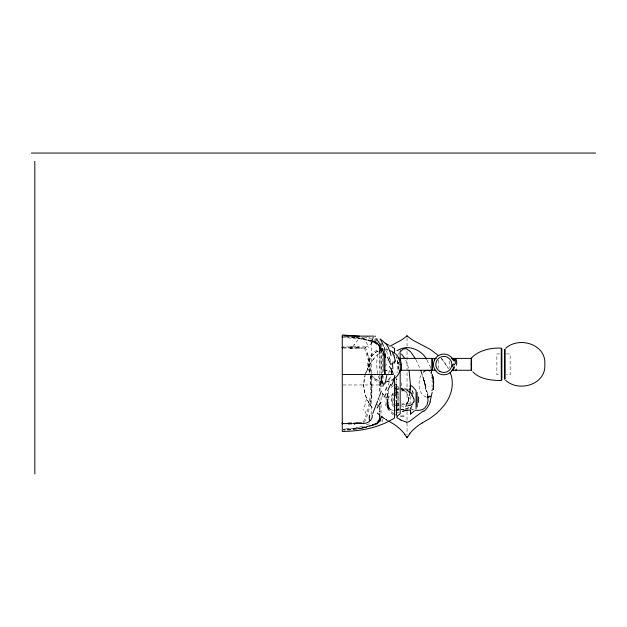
<?xml version="1.0" encoding="UTF-8"?>
<svg xmlns="http://www.w3.org/2000/svg" width="627" height="627" viewBox="0 0 627 627"><rect width="100%" height="100%" fill="white"/><g stroke="black" fill="none" stroke-linecap="round" stroke-linejoin="round"><path stroke-width="0.47" stroke-dasharray="3.13 2.35" d="M371.443 414.651L371.443 373.723M371.443 372.751L371.443 343.518L372.383 339.677L373.77 337.224M379.852 391.311L379.852 383.638M379.923 401.398L379.844 399.462M379.931 391.154L379.931 375.479M381.098 404.697L381.004 416.924M381.098 399.838L381.106 395.566M381.106 387.133L381.106 385.707M396.123 393.247L396.123 395.002M396.452 414.886L396.46 405.481M396.46 394.83L396.452 384.241L396.366 414.627L396.632 413.608M398.027 403.31L398.027 405.645L397.988 391.507L397.016 391.609L395.77 392.815M398.027 398.654L398.027 396.319M456.174 361.364L456.174 359.443L456.174 368.543M379.837 407.511L379.837 406.131M379.829 409.478L379.923 406.382M379.915 409.212L379.915 408.279M379.915 408.914L379.437 419.996L375.056 423.711L367.837 426.117L360.266 427.7L343.126 429.15M379.899 411.876L379.907 411.006L379.899 411.923M396.115 395.496L396.107 397.204M379.891 413.554L379.899 412.731M379.891 413.773L379.891 413.318M396.209 388.764L396.46 384.351M379.884 414.651L379.884 414.212M379.852 416.5L379.884 414.361M379.876 415.074L379.86 415.905M379.852 416.618L379.445 420.56M381.004 416.892L380.965 417.974M397.636 360.713L397.04 372.955M397.612 361.215L397.659 360.337M379.813 418.013L379.656 419.894M364.624 348.079C363.127 347.781 355.164 348.824 357.272 347.421M357.108 347.946C356.097 347.139 358.041 347.256 360.705 347.507M380.981 417.645L380.244 420.772M380.855 382.635L382.149 375.307L380.957 381.388M380.824 382L380.989 386.953M387.494 393.278L387.133 399.571L387.933 405.92L387.11 401.938L387.376 393.717M380.95 418.185L380.855 419.228M409.094 404.015L409.172 402.84M382.172 384.375L383.348 375.15M356.928 347.382L357.069 346.943L365.322 346.896M387.408 393.889C387.086 399.297 385.55 410.019 393.638 410.34L392.424 410.238M352.037 347.726L351.888 346.849L350.375 346.966L350.564 348.11L350.517 346.95L343.196 346.833M357.202 347.35C357.421 349.607 351.457 347.961 350.399 347.977C350.258 344.952 359.224 347.405 356.763 347.656M350.43 347.875L350.493 347.397M396.35 380.424L396.601 378.23M393.435 395.465L393.364 396.092M396.405 379.907L396.468 379.264L396.429 379.656M395.849 384.594L396.413 379.75M393.442 398.474L393.435 400.559M370.126 400.872L369.993 401.782M381.177 379.492L381.373 378.246M386.036 396.468L386.036 402.863L388.795 409.266M351.912 348.197C349.505 349.012 350.665 346.316 351.645 346.919M396.146 389.179L395.802 390.245M388.521 385.213L390.582 375.103M364.992 347.483C367.485 346.48 370.722 345.203 371.623 342.561M371.443 343.518L372.618 340.822M356.92 347.099L356.779 347.53L352.256 347.554M357.171 347.969L357.178 346.982M381.529 377.626L381.819 376.435M393.176 395.292L393.458 394.312M395.958 388.599L396.546 386.726L395.668 389.391L396.319 387.69M365.243 374.719C368.237 364.945 374.546 356.191 382.901 350.289M365.729 373.206L367.594 368.605M385.864 365.439L386.397 363.989M372.32 339.85L372.579 339.136M394.195 363.002L396.507 357.437M350.438 346.99L350.407 347.977M363.346 421.814C370.353 407.597 371.137 391.287 370.291 375.73M364.42 422.292C371.505 407.887 372.297 391.373 371.45 375.62M420.952 375.314C417.527 382.352 418.185 394.093 426.47 397.283M387.956 360.462L390.402 356.551M411.461 406.735L411.868 405.998L411.43 406.218M393.309 392.933C391.883 395.574 388.669 398.357 385.511 397.056L386.647 397.4L385.527 397.056M398.09 354.506L399.195 352.891M357.029 348.103L356.951 347.891M354.474 344.521L353.659 345.501L358.017 339.881M376.615 423.186L379.006 421.211M352.437 347.005L351.818 347.523L353.087 346.331M378.927 421.297L377.783 422.284M395.496 390.88L398.639 389.108M395.841 388.928L397.275 388.074L398.944 388.003M379.57 421.485L376.357 423.907L373.222 425.278M391.06 387.564L393.772 385.527M379.186 421.814L377.164 423.382M377.556 422.465L376.106 423.554M401.272 405.348L403.67 402.996L401.421 403.694M385.879 348.4L386.647 347.961M386.914 370.298L385.511 370.659L388.481 370.526L391.256 372.148M385.527 370.659L386.373 370.353M394.485 385.064L396.452 384.179M373.567 424.8L374.664 424.354M401.484 390.997L404.689 390.119A6.599 6.599 0 0 1 408.914 391.373L409.063 391.891M405.277 404.18L402.017 404.964A28.74 28.176 0 0 1 401.288 405.05M374.875 339.089L378.63 338.862M357.829 347.311L357.084 347.53L358.691 347.005M343.188 348.009L351.755 348.142M373.355 425.231L371.74 425.772M372.994 425.357L363.425 427.888M372.391 425.224L364.765 427.316M371.693 425.451L371.051 425.662M370.769 425.749L370.361 425.874M367.43 426.689L368.096 426.517M366.56 426.909L363.08 427.661M366.544 427.222L365.674 427.418M365.243 427.512L362.547 428.061M363.017 427.967L356.144 429.048M362.1 428.139L361.223 428.296M382.368 348.651C370.87 349.717 363.542 363.684 369.201 373.747M361.395 427.975L355.964 428.79M360.776 428.374L356.332 429.025M386.953 381.819L390.543 380.855A16.153 16.153 0 0 1 385.77 381.945L386.953 381.819L385.77 381.945M399.744 409.846L396.507 410.223M383.168 349.741C372.132 350.289 364.804 363.66 370.267 373.253A16.153 16.153 0 0 1 387.611 349.96L385.597 349.709L387.611 349.96M398.686 409.893L394.994 410.207L398.662 409.925M401.452 409.666L403.279 409.509L401.484 409.658M395.692 403.717L399.164 403.247M401.413 409.721L403.271 409.65M351.535 347.507L350.971 347.562M398.968 405.144L395.817 404.979M350.368 346.958L350.407 348.165M499.727 353.934L496.882 353.934L496.882 374.805L499.727 374.805M506.357 353.934L510.151 353.934L510.151 374.805L506.357 374.805M343.032 384.97L379.931 384.97M342.264 337.412L360.266 338.878L367.751 340.461L375.032 342.93L379.406 346.778L379.829 357.774M348.494 347.468L351.379 347.507M398.897 408.279L395.739 407.495M385.597 349.709L386.06 349.741M356.332 337.538L366.231 339.293M355.964 337.796L361.395 338.619M406.892 388.983L405.018 388.764A4.17 2.21 11.8 0 1 403.694 388.419L402.299 387.941M406.915 388.991L408.349 389.234M371.568 375.354L376.474 379.79L382.423 381.835M398.937 387.172L398.607 387.118A3.621 1.677 -6.9 0 1 397.502 386.687L397.197 386.475M363.903 336.942L380.025 341.276M382.07 382.972C377.18 382.258 372.681 379.343 370.024 375.173M363.08 338.933L368.088 340.085M401.319 388.92L402.291 389.171A14.782 12.948 41.3 0 1 403.012 389.383L404.415 389.97M364.757 339.285L366.764 339.748M402.338 389.602L401.915 389.492L402.526 389.72M367.406 339.905L372.172 341.331M371.2 340.649L365.055 339.027A89.998 85.084 6.7 0 0 361.638 338.408L356.144 337.514A112.852 112.523 0 0 0 351.998 337.036M369.734 340.555L371.686 341.174M370.424 340.414L371.56 340.767M371.419 340.72L372.885 341.213L372.289 341.002M371.983 341.268L373.371 341.77M398.913 409.447L398.819 409.415A7.438 3.057 -55.6 0 1 398.615 409.274M394.485 414.267L396.452 415.152M374.484 342.217L374.656 342.295A4.702 1.74 16.9 0 1 375.769 342.945M402.252 389.579L403.373 390.127L401.311 388.865M403.083 389.986L401.899 389.218L404.062 390.59M386.295 419.761L387.439 420.419L381.537 416.673L376.302 412.151L381.537 416.673L387.149 420.262M386.883 420.043L382.964 417.668L384.602 418.742M393.772 413.804L388.795 409.251L388.795 391.083M375.62 342.812L378.065 344.709M376.984 343.165L378.504 344.364M376.192 343.204L376.819 343.682M377.564 343.604L379.523 345.25M393.137 414.902L387.604 408.828L383.998 401.217M378.567 344.411L379.304 345.054M404.25 390.895L401.398 388.575L403.114 390.119L401.421 387.674L402.652 391.232M378.057 344.701L378.661 345.242M388.521 407.519L391.201 409.901C387.251 408.279 387.235 403.13 387.11 399.571L387.549 404.76L389.618 409.141L387.768 405.544L387.165 402.401L389.022 408.334L388.348 407.221L389.148 408.498L387.58 404.862L387.18 402.236L387.627 405.026L389.43 408.875L387.478 404.352M396.084 405.614L395.809 405.285L396.17 405.724M395.864 405.356L396.476 406.445L396.076 400.002L396.327 408.255M411.923 390.3L412.229 390.723M380.205 345.986L381.004 350.289M383.599 395.198L382.392 392.933L383.552 395.198L382.611 393.442M387.188 402.134L387.58 404.862L389.265 408.655M388.481 407.448L389.202 408.569L388.434 407.37M387.4 406.923L388.097 408.193M411.939 393.458L411.461 392.596M395.802 409.086L396.146 410.152M427.026 359.922L429.37 365.557M416.007 359.757L420.153 369.021M396.632 385.723L396.374 384.766M393.458 405.128L392.776 402.942M405.74 360.204L408.6 368.143M379.421 346.237L379.829 349.435M365.384 346.943L369.468 360.204L371.38 374.766M364.569 348.032L368.339 360.509L370.228 374.883M422.386 375.252L425.545 385.801L422.778 376.443L426.619 392.612M425.796 386.295L423.186 377.76L427.332 392.878M423.954 380.417L426.501 391.765L426.446 391.373M396.311 408.075C396.342 410.364 400.277 408.522 398.333 408.859A4.507 1.999 -39.2 0 0 397.432 408.577M351.7 347.766L351.771 348.173M401.061 382.556L402.377 390.072M382.854 396.734L382.392 393.678M379.656 347.021L379.782 348.369M380.855 347.703L380.926 348.353M369.993 366.771L370.095 367.524M396.209 410.567L396.28 411.234M431.768 376.803L431.948 378.34M380.934 386.937L380.769 383.842L380.879 385.072M432.105 379.876L432.387 384.516M398.819 368.989L398.443 362.14M380.973 349.286L381.012 350.493M381.012 350.422L381.02 350.908M379.837 349.803L379.852 350.564M392.58 400.637L392.643 401.923A12.469 12.062 -72 0 0 392.808 402.934M381.012 350.611L381.098 372.681M379.852 350.728L379.891 354.31M379.899 355.274L379.844 368.66M379.915 359.443L379.931 372.822M381.106 375.361L381.106 386.052M379.852 373.504L379.852 378.52M449.606 361.136L449.606 367.524M438.249 360.227L438.249 368.433M412.339 390.887L412.339 394.571M410.52 396.201L410.52 404M410.52 407.464L410.52 409.196M410.52 407.511L410.52 409.329M408.929 390.127L408.929 392.337M408.929 403.584L408.929 404.431M407.041 337.796L407.041 346.096M407.041 351.426L407.041 370.087M407.041 372.751L407.041 400.128M407.041 408.49L407.041 410.771M407.041 411.531L407.041 422.167M407.041 422.927L407.041 434.919M396.452 384.445L396.46 415.043M394.469 355.094L394.469 364.616M387.901 394.242L387.901 407.863M396.264 388.709A9.06 3.151 -62.6 0 1 396.209 389.124M393.49 406.696A11.411 11.317 -54.5 0 1 393.56 392.682M396.084 410.089A9.06 3.072 63.1 0 1 396.146 410.505M396.342 411.759A14.782 1.818 77.3 0 1 395.998 410.826M401.194 388.513A16.122 11.67 37.3 0 1 402.166 388.834M397.048 386.498A6.395 2.586 1.4 0 1 396.805 386.185M396.609 385.918A9.914 3.151 16.9 0 1 396.507 385.699M396.758 413.577A9.914 3.057 -18.7 0 1 396.907 413.358M397.048 413.169A6.395 2.469 -4.5 0 1 397.361 412.879M397.393 412.911A3.927 1.685 2.3 0 1 398.78 412.347M411.077 408.765A8.739 2.484 -69.9 0 1 411.124 408.436M411.241 408.475A5.275 2.187 -63 0 1 411.492 407.479M411.194 407.597A3.315 1.756 -57.2 0 1 411.547 406.758M404.337 390.801A18.12 17.344 30.1 0 1 405.269 391.663M405.418 391.522A14.977 13.763 34.1 0 1 407.103 393.458M406.845 393.631A9.436 8.135 38.3 0 1 408.13 395.747M404.023 409.439A16.083 12.579 -14.6 0 1 401.398 409.831M404.674 389.093A16.184 12.799 31 0 1 408.82 391.334M396.632 389.547A4.71 4.224 -27 0 1 398.811 388.748M395.943 390.3A5.737 5.126 -25.6 0 1 396.726 389.68M391.961 400.684A16.02 12.838 -87.9 0 1 392.58 395.065M399.062 349.623A38.513 4.687 -82 0 1 401.123 352.39M396.405 358.229A36.946 4.742 -84.1 0 1 397.816 353.871M395.496 394.391A25.088 4.264 -87.7 0 1 395.668 384.712M398.968 389.994A27.753 0.517 -88.8 0 1 398.999 388.458M395.182 412.072A26.013 6.474 -78.3 0 1 394.54 410.497M396.382 408.208A1.434 0.643 -55.6 0 0 396.444 408.561A2.422 1.136 -44.7 0 0 397.087 408.483M369.17 365.565A48.851 48.851 0 0 1 375.244 357.108M412.3 390.911A17.517 17.517 0 0 1 414.596 395.715M403.788 406.97A13.786 13.786 0 0 1 401.492 406.484M398.843 405.363A13.786 13.786 0 0 1 398.027 404.885L398.027 393.27A14.445 14.445 0 0 1 398.835 392.604M429.832 365.4A59.087 57.778 -53.1 0 1 430.694 368.37M432.066 384.539A43.788 28.38 90 0 1 432.105 386.843M394.32 414.4A42.581 39.336 17.4 0 1 393.874 414.055M385.715 366.199A70.522 69.064 74.9 0 1 385.95 365.47M392.455 354.271A23.105 22.878 43.1 0 1 393.286 353.471M395.982 405.042A3.84 2.312 50.5 0 1 395.77 404.893M397.855 405.638A3.064 1.285 45.5 0 1 396.915 406.304M379.899 347.131A43.318 1.56 -88.2 0 1 381.098 343.855M381.381 349.607A43.318 1.56 -88.2 0 1 381.028 383.348M380.017 423.954A45.293 0.988 89.2 0 1 379.986 424.173M379.68 419.886A7.665 3.59 -8.2 0 1 379.484 421.219M376.318 423.523A9.389 3.997 -12.4 0 1 375.965 423.766M375.871 423.734A4.648 1.662 -16.4 0 1 374.695 424.369M373.245 424.408A19.382 8.99 -14.6 0 1 372.125 424.8M362.806 426.266A98.071 93.917 -6.1 0 1 355.885 427.355M356.018 428.366A111.927 111.128 -2.5 0 1 343.941 429.189M345.649 336.879A111.739 111.575 0.1 0 1 356.073 337.679M356.246 336.331A96.284 94.928 4.1 0 1 363.37 337.475M373.59 341.503A10.165 4.648 15.2 0 1 374.781 341.997M375.691 342.969A8.833 3.778 13.8 0 1 376.035 343.212M378.739 345.234A7.101 3.456 15.6 0 1 379.006 345.501M378.865 345.595A5.063 2.257 19.2 0 1 379.366 346.347M379.155 346.355A11.443 5.541 12.6 0 1 379.437 347.005M356.175 429.315A113.73 113.62 0 0 1 343.659 430.146M380.432 420.772A6.223 2.853 -15.3 0 1 379.79 421.509M382.376 418.938A43.608 2.516 86.6 0 1 381.404 423.86M381.349 346.896A44.274 6.458 -80 0 1 381.404 347.413M379.233 345.297A6.779 3.072 18.4 0 1 379.946 345.986M375.432 341.558A7.273 3.425 10.6 0 1 377.869 343.196M372.36 342.021A14.397 5.627 16 0 1 374.013 342.632M346.394 336.832A111.575 111.449 0 0 1 355.987 337.592M361.371 338.752A89.496 85.444 6.4 0 1 364.726 339.419M367.986 340.375A36.64 22.713 11.7 0 1 369.609 340.837M372.485 340.798A20.605 11.325 13.8 0 1 373.99 341.362M373.864 341.535A6.999 3.221 15.2 0 1 376.114 342.632M378.771 345.101A9.773 5.11 12.4 0 1 379.131 345.477M378.81 345.508A4.577 2.022 19.6 0 1 379.327 346.222M380.816 343.682A48.295 5.917 -81.5 0 1 381.028 344.936M377.493 404.219A48.342 3.488 85.2 0 1 377.54 405.677M379.609 420.537A4.914 2.234 -12.8 0 1 379.311 421.25M376.286 423.578A7.015 2.829 -13.7 0 1 375.824 423.891M375.636 423.852A4.561 1.583 -16.8 0 1 374.531 424.401M374.201 424.173A9.813 3.59 -16.3 0 1 373.206 424.557M373.112 424.401A20.628 9.766 -14.5 0 1 371.897 424.824M369.875 426.36A37.118 23.074 -11.5 0 1 368.206 426.83M364.796 427.465A90.797 86.847 -6.1 0 1 361.418 428.123M355.948 428.641A112.562 112.068 -1.3 0 1 343.635 429.456M381.083 346.974A42.84 1.567 -88.3 0 1 382.196 343.878M382.219 383.52A42.84 1.567 -88.3 0 0 382.494 348.683A17.321 6.489 83.9 0 0 381.929 348.706M380.558 419.228A9.899 4.859 0.3 0 1 380.848 421.328M379.249 421.43A21.091 11.294 -8 0 1 378.896 421.72M377.979 423.586A8.786 3.793 -11.7 0 1 373.653 425.623M369.436 423.821A45.316 27.933 -11.5 0 1 365.831 424.769M356.293 428.688A113.322 112.594 -2.1 0 1 343.149 429.542M351.966 336.793A112.358 112.241 0 0 1 356.363 337.255M366.991 336.542A46.994 35.621 10.1 0 1 371.576 337.804M372.916 341.041A26.256 14.711 13.3 0 1 373.465 341.237M373.637 341.002A8.66 3.966 14.9 0 1 377.572 343.04M379.531 344.983A15.173 8.637 7.1 0 1 379.946 345.383M378.732 345.642A10.024 4.546 18.2 0 1 380.252 347.624M390.151 359.138A17.321 6.176 82.3 0 1 391.036 363.19M389.861 359.404A17.329 6.466 83.1 0 0 388.097 354.247A17.329 6.333 82.8 0 0 387.737 353.557M385.574 350.415A17.329 6.301 82.6 0 1 387.674 353.793M380.456 349.725A17.305 6.536 86.1 0 1 381.937 348.745M380.424 349.576A17.29 6.529 86.1 0 0 378.285 353.354A17.227 6.223 87.6 0 0 381.083 381.592M382.486 382.87A17.329 7.602 -85.8 0 1 381.091 381.937M386.53 381.765A17.329 7.587 -86.6 0 1 385.629 382.462M389.336 378.183A17.313 7.814 -89.9 0 1 386.632 382.008M389.218 370.439A16.843 7.979 88.6 0 1 388.121 375.91M391.546 363.049A17.172 9.162 82.5 0 1 391.859 365.008M372.038 338.486A102.765 24.124 52.2 0 1 373.363 337.373M374.546 343.008A83.783 20.895 52.9 0 1 375.244 339.536M343.055 347.311A69.08 4.036 0.4 0 1 348.659 347.358M353.181 348.33A51.21 7.822 1.1 0 1 351.747 348.338M359.012 348.048A67.379 5.494 -1.9 0 1 362.97 348.016M366.129 410.732A50.732 6.803 -75.2 0 1 364.938 413.836M366.372 398.654A47.613 12.281 -84.3 0 1 363.55 410.199M370.267 402.126A42.291 15.299 88.7 0 1 369.812 404.823M372.007 384.39A39.924 13.402 89.5 0 1 370.855 401.891M369.836 368.143A46.194 14.186 90 0 1 370.353 373.269M370.573 376.419A46.194 14.186 90 0 1 370.816 384.429M369.107 363.801A47.033 16.388 -89.2 0 1 369.616 367.218M367.446 353.362A48.224 17.885 -88.5 0 1 369.742 362.892M365.956 342.076A50.34 17.462 -89.7 0 1 368.974 347.671M381.678 381.718A16.153 16.153 0 0 1 372.077 376.012M398.756 369.499A6.646 1.152 85 0 1 397.761 360.564M398.897 364.749A5.964 1.23 84 0 1 398.709 362.187M363.754 384.1C363.464 392.988 367.257 401.562 372.83 408.326C365.212 399.43 361.685 386.859 365.032 375.487L363.754 384.1M396.099 387.674L395.802 389.343L396.099 387.674M358.722 347.005L357.037 347.538L358.722 347.005M413.42 409.886L411.68 409.823L413.397 409.862M441.831 358.965L441.236 358.307L445.123 363.143L448.352 368.488L441.831 358.965M389.108 408.443L388.379 407.276L389.108 408.443"/><path stroke-width="0.94" d="M342.264 336.66L342.264 337.06M342.264 347.577L342.264 347.977L342.271 347.256M348.816 423.538L348.98 423.97L349.051 422.982M351.042 423.977L351.018 422.896M410.583 386.6L410.332 388.818A2.618 1.552 21.7 0 1 410.074 389.171M415.599 390.08C414.228 388.34 408.679 381.592 410.52 388.669M410.646 411.202L410.528 413.992L414.118 411.21M385.041 355.705L385.119 353.73L385.621 357.508M385.009 356.285L384.947 374.491L393.388 374.476L392.612 371.944L389.469 366.497M410.301 389.304L409.517 395.559M433.539 386.953L433.539 380.761M433.563 386.953L433.179 389.469L433.696 382.635M432.191 392.267L430.028 401.915M349.043 423.93L349.168 422.959M433.469 387.588L433.155 389.469M418.57 402.471L418.57 396.86M372.375 415.035C372.72 419.965 367.743 423.695 363.401 423.405A51.03 0.752 0.3 0 1 357.508 423.405M383.951 382.776L382.862 386.436M372.822 413.452L376.051 404.948M354.694 423.523L354.866 423.923L354.945 422.951M381.247 391.279L379.46 396.248M452.913 370.189L454.34 367.845A0.823 0.47 20.3 0 0 453.572 368.041L452.255 370.502M378.927 397.636L378.214 399.485M377.666 400.904L376.255 404.454M390.652 384.335L387.682 390.746M407.346 403.192L405.74 406.617M426.83 405.575L428.029 400.802L427.504 393.717M413.773 401.985L411.571 404.572M363.48 422.872L363.346 423.405M386.13 393.631L384.092 397.103M351.089 423.962L351.151 422.959M426.054 406.124C424.103 410.419 418.773 410.654 414.706 410.223M380.487 402.832L377.078 407.95M404.752 434.44L407.041 437.74L409.933 433.672M355.117 422.966L354.757 423.828A42.056 3.425 -1.1 0 0 353.879 423.774M451.84 370.259L471.112 370.267L471.112 358.393C478.048 350.509 490.573 347.57 501.271 348.15L501.271 380.518C491.302 380.385 480.141 379.437 472.797 371.827M399.744 352.084L403.279 349.098L405.136 348.698A5.047 5.047 0 0 1 407.08 349.129L410.701 351.872L415.568 358.997M505.621 348.377C518.929 336.041 546.36 344.121 544.808 364.326C546.36 384.539 518.929 392.62 505.621 380.283M427.638 397.408L430.177 396.193L427.253 397.4M430.153 396.193L428.178 397.353M423.303 372.148L425.271 370.823L427.638 370.298M397.479 415.913L400.191 413.687L400.191 370.165M423.303 410.92L409.729 421.203A6.489 6.466 -37.2 0 1 406.421 422.237M406.57 403.49L408.365 401.304L408.757 398.129M422.128 422.982L428.962 418.993A55.897 55.897 0 0 0 431.055 417.668L436.541 413.397A57.621 57.621 0 0 0 442.803 406.876C450.97 397.714 455.116 384.147 450.123 372.454M409.925 405.63L410.771 405.128A12.705 11.552 12.1 0 0 411.547 404.54M389.759 346.308L401.405 340.038A46.249 46.249 0 0 0 407.048 335.774A47.135 47.135 0 0 0 413.53 340.563L430.216 349.341L438.743 355.768M374.844 336.401L375.597 336.15M403.686 410.904L402.299 411.39M456.095 370.228L455.39 370.259M406.915 410.34L409.768 409.987A1.238 0.745 -30.9 0 1 410.097 410.136L410.176 410.223A2.986 1.779 -26.7 0 1 410.301 410.466L410.567 412.362M405.018 410.567L406.892 410.348M406.265 347.719L407.526 347.632A13.723 13.614 13 0 1 408.498 347.64C415.897 348.314 423.013 352.727 426.65 359.247M431.768 358.401L436.102 358.401M432.113 370.267L436.11 370.259M452.71 358.425L452.286 358.425M432.207 370.259L400.833 370.259M454.755 364.428L454.026 364.444L453.987 363.676M349.552 423.39L351.018 423.397M348.197 423.405L350.43 423.397M31.35 153.051L595.65 153.051M343.62 336.119L373.872 336.119M455.351 358.401L456.174 358.926M398.874 358.205A6.842 1.191 85.4 0 0 398.419 357.805A1.176 1.16 -90 0 0 399.423 358.393L431.909 358.393M451.565 358.393L471.112 358.393M435.342 358.503L436.071 358.503M471.112 364.326L471.559 364.326M342.264 374.491L384.947 374.491L384.829 372.273M400.684 416.132L403.851 416.132M349.451 423.39L349.074 423.437M352.593 423.39L354.467 423.39M355.791 423.39L357.374 423.397M431.909 370.267L431.705 358.417M409.697 388.826L410.473 389.03M406.414 422.136L401.358 420.294M359.514 336.205L342.264 334.983L342.264 431.447C360.329 431.274 379.022 427.865 394.469 418.037L394.469 378.316M354.717 423.97L354.561 423.554M428.186 370.353L429.597 371.019M380.103 339.325L381.639 340.116M386.224 343.839L389.132 345.265M388.442 420.991L392.306 423.249A46.484 46.476 0 0 1 404.917 434.307M400.347 419.729L396.726 417.504M391.883 346.786L394.469 348.393L394.469 352.476M382.156 340.461L385.299 343.471M411.453 395.01L412.268 395.958M401.476 353.989L404.807 358.472M388.654 348.722L390.331 352.499M413.679 398.286L414.094 399.736A3.464 2.939 -86.6 0 1 413.828 402.017M432.199 374.774L433.727 382M432.136 374.781L432.896 377.023M420.748 370.541L422.136 374.46M432.34 375.314L433.179 378.246M348.996 423.93L348.957 423.554M433.155 378.246L433.563 380.754M409.102 370.353L410.442 384.97M431.039 372.25L431.313 373.763M392.996 361.803L393.207 363.213M410.528 385.346L410.552 385.848M410.646 388.121L410.591 386.961M384.774 372.352L384.727 369.852M410.52 413.969L410.52 410.661M342.264 422.849L342.264 423.977M504.876 349.38L504.876 379.28M504.79 349.694L504.79 378.967M501.874 348.73L501.874 379.931M471.559 358.189L471.559 370.455M456.174 369.499L456.174 370.173M432.528 358.401L432.528 370.259M417.135 392.416L417.135 406.915M416.054 390.535L416.054 408.796M407.041 335.774L407.041 336.338M407.041 436.706L407.041 437.74M400.191 352.742L400.191 357.993M34.83 161.327L34.83 473.949M409.603 391.162A15.479 0.886 -84.6 0 1 409.533 392.439M410.097 389.195A1.238 0.745 31 0 1 409.768 389.343M403.819 411.093A4.17 2.006 -12.9 0 1 405.026 410.779M410.85 413.836A15.479 1.536 78.4 0 1 410.473 413.271M412.088 405.026A12.438 0.478 -84.1 0 1 412.119 404.697M409.94 386.052A12.438 1.771 77.5 0 1 410.105 385.801M408.671 397.259A9.436 8.135 38.3 0 1 408.851 398.129M408.686 407.816A16.083 12.579 -14.6 0 1 405.167 409.157M409.447 405.081A15.636 11.027 -11.1 0 1 407.503 405.943M413.663 398.294A8.919 8.488 -56.8 0 0 413.342 397.628L412.707 396.562A13.59 12.587 12.6 0 0 412.3 395.935M410.575 392.714A16.184 12.799 31 0 1 412.323 394.461M409.768 433.539A47.581 47.581 0 0 1 422.128 422.982M431.062 369.867A59.087 57.778 -53.1 0 1 431.541 372.14M432.042 389.916A43.788 28.38 90 0 1 432.003 390.676M430.24 401.993A23.403 22.611 45.6 0 1 423.797 411.492M401.327 420.349A52.864 49.58 16.7 0 1 400.316 419.776M397.4 416.524A42.581 39.336 17.4 0 1 396.146 415.701M396.993 350.705A23.105 22.878 43.1 0 1 406.257 347.609M386.765 375.534A29.978 12.078 -89.8 0 1 384.649 384.265M382.415 348.573A29.493 9.052 86.5 0 1 383.771 355.266M383.936 371.396A29.681 2.626 89.9 0 1 384.437 347.538M380.997 402.362A53.585 8.48 -79.6 0 1 379.492 404.454M369.507 417.637A156.389 30.057 -44.6 0 1 369.656 416.289M369.828 420.646A87.114 19.123 -35.2 0 1 369.616 415.301M394.822 375.51A34.297 19.688 85.6 0 1 391.475 385.597M391.64 368.668A46.759 37.158 74.8 0 1 391.514 374.005M376.028 338.721A43.216 9.515 75.9 0 1 380.581 345.226M380.181 338.988A25.205 5.917 83.3 0 1 383.418 346.175M390.817 364.467A22.078 9.491 68.6 0 1 387.541 357.124M386.89 387.274A81.643 28.184 -81.7 0 1 385.464 390.166M382.188 416.375A145.111 39.313 -76.1 0 1 378.269 420.568M394.595 396.217A86.597 9.476 -47.1 0 1 397.769 392.259M392.408 363.245A42.291 33.012 74.5 0 1 392.831 368.778M392.565 352.695A16.153 8.041 78.2 0 1 395.41 361.857M390.276 353.087A17.611 3.331 75.3 0 1 391.099 355.423M385.299 343.079A31.75 10.432 80 0 1 388.74 348.165M356.324 422.849A52.746 1.215 0.3 0 1 361.56 422.911M350.093 423.593A55.333 0.776 0 0 1 342.264 423.601M453.572 368.041A10.369 10.369 0 0 1 437.693 372.791A10.369 10.369 0 0 1 437.521 356.222A10.369 10.369 0 0 1 453.493 360.635A0.823 0.462 -21.5 0 0 454.254 360.815M434.354 359.263A5.525 0.666 -64.4 0 1 434.276 359.53M434.793 359.467A6.693 1.011 -71.6 0 1 434.73 359.804M391.726 380.338A16.153 16.153 0 0 0 400.042 370.635A1.176 1.089 18.2 0 1 401.162 369.883A5.847 1.089 83.5 0 0 401.296 364.263M389.657 350.485A16.153 16.153 0 0 1 398.874 358.229A1.176 1.082 -28.9 0 0 399.908 358.777A6.505 1.34 84.4 0 1 400.355 359.757M398.874 358.244A7.148 1.246 85.3 0 1 399.289 359.326M400.159 364.358A6.56 1.035 84.6 0 1 400.05 370.69M400.002 370.424A6.646 1.152 85 0 1 399.219 370.628M398.004 358.425A6.646 1.152 85 0 1 398.411 357.711M399.423 358.393A6.215 1.285 84.4 0 1 399.908 358.754M399.281 359.451A6.74 1.074 84.9 0 1 400.097 364.373M401.115 369.64A5.964 1.23 84 0 1 400.206 369.758M398.913 359.161A5.964 1.23 84 0 1 399.407 358.268M400.355 359.867A6.082 1.152 83.8 0 1 401.225 364.279M452.655 364.546A6.411 1.763 89.5 0 1 452.576 366.795M454.395 359.537A6.246 4.569 -75.6 0 1 455.374 363.535M453.274 359.608A7.046 2.367 83.8 0 1 453.587 360.235M454.983 359.326A5.4 3.911 -69.5 0 1 456.55 364.655M454.034 359.859A6.709 2.688 82.9 0 1 454.371 360.462M453.862 364.412A5.651 0.76 89.5 0 1 453.854 365.329M454.199 366.34A4.702 2.594 81.9 0 1 454.011 367.493M452.702 359.506A6.74 1.763 79.3 0 1 452.78 358.863M453.258 359.428A5.682 1.426 73.8 0 1 453.282 358.832M439.833 371.388A8.018 8.018 0 0 0 451.863 364.444A8.018 8.018 0 0 0 439.833 357.5A8.018 8.018 0 0 0 439.833 371.388"/></g></svg>
